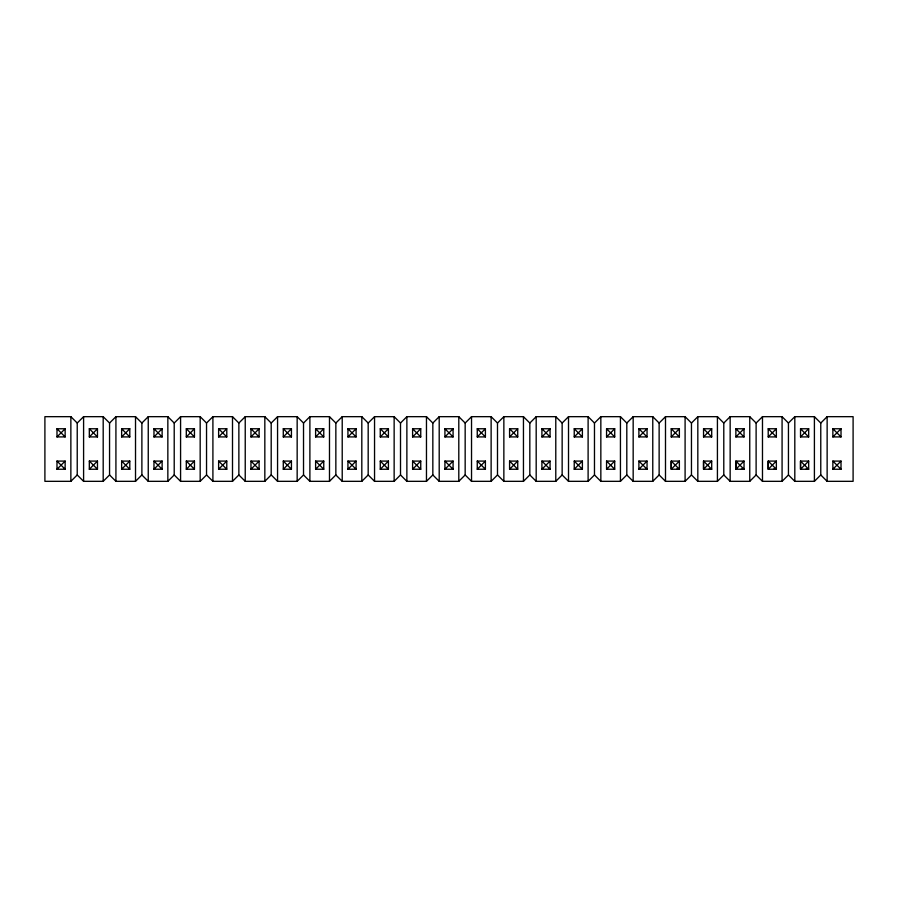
<?xml version="1.0" encoding="UTF-8"?>
<svg xmlns="http://www.w3.org/2000/svg" width="898" height="898" viewBox="0 0 898 898"><rect width="100%" height="100%" fill="white"/><g stroke="black" fill="none" stroke-linecap="round" stroke-linejoin="round"><path stroke-width="1.35" d="M271.196 423.037L264.831 416.672L245.233 416.672L238.868 423.037L238.868 474.963L245.233 481.328L264.831 481.328L271.196 474.907L271.196 423.037L277.561 416.672L297.159 416.672L303.524 423.037L303.524 474.963L297.159 481.328L277.561 481.328L271.196 474.907M56.989 436.911L65.139 428.761L56.989 428.761L56.989 436.911L65.139 436.911L65.139 428.761M77.228 423.037L83.593 416.672L103.191 416.672L109.556 423.037L109.556 474.963L103.191 481.328L83.593 481.328L77.228 474.963L77.228 423.037L70.863 416.672L44.9 416.672L44.9 481.328L70.863 481.328L77.228 474.963M56.989 469.239L65.139 461.089L56.989 461.089L56.989 469.239L65.139 469.239L65.139 461.089M89.317 436.911L97.467 428.761L89.317 428.761L89.317 436.911L97.467 436.911L97.467 428.761M109.556 423.037L115.921 416.672L135.519 416.672L141.884 423.037L141.884 474.963L135.519 481.328L115.921 481.328L109.556 474.963M89.317 469.239L97.467 461.089L89.317 461.089L89.317 469.239L97.467 469.239L97.467 461.089M121.645 436.911L129.795 428.761L129.795 436.911L121.645 436.911L121.645 428.761L129.795 428.761M141.884 423.037L148.249 416.672L167.847 416.672L174.212 423.037L174.212 474.963L180.577 481.328L200.175 481.328L206.54 474.963L206.54 423.037L212.905 416.672L232.503 416.672L238.868 423.037M121.645 469.239L129.795 461.089L129.795 469.239L121.645 469.239L121.645 461.089L129.795 461.089M153.973 436.911L162.123 428.761L153.973 428.761L153.973 436.911L162.123 436.911L162.123 428.761M174.212 423.037L180.577 416.672L200.175 416.672L206.54 423.037M153.973 469.239L162.123 461.089L162.123 469.239L153.973 469.239L153.973 461.089L162.123 461.089M186.301 436.911L194.451 428.761L194.451 436.911L186.301 436.911L186.301 428.761L194.451 428.761M141.884 474.963L148.249 481.328L167.847 481.328L174.212 474.963M186.301 469.239L194.451 461.089L194.451 469.239L186.301 469.239L186.301 461.089L194.451 461.089M218.629 436.911L226.779 428.761L226.779 436.911L218.629 436.911L218.629 428.761L226.779 428.761M218.629 469.239L226.779 461.089L226.779 469.239L218.629 469.239L218.629 461.089L226.779 461.089M250.957 436.911L259.107 428.761L250.957 428.761L250.957 436.911L259.107 436.911L259.107 428.761M206.54 474.963L212.905 481.328L232.503 481.328L238.868 474.963M250.957 469.239L259.107 461.089L250.957 461.089L250.957 469.239L259.107 469.239L259.107 461.089M283.285 436.911L291.435 428.761L283.285 428.761L283.285 436.911L291.435 436.911L291.435 428.761M303.524 423.037L309.889 416.672L329.487 416.672L335.852 423.037L335.852 474.963L329.487 481.328L309.889 481.328L303.524 474.963M283.285 469.239L291.435 461.089L283.285 461.089L283.285 469.239L291.435 469.239L291.435 461.089M315.613 436.911L323.763 428.761L323.763 436.911L315.613 436.911L315.613 428.761L323.763 428.761M335.852 423.037L342.217 416.672L361.815 416.672L368.18 423.037L368.18 474.963L361.815 481.328L342.217 481.328L335.852 474.963M315.613 469.239L323.763 461.089L315.613 461.089L315.613 469.239L323.763 469.239L323.763 461.089M347.941 436.911L356.091 428.761L347.941 428.761L347.941 436.911L356.091 436.911L356.091 428.761M368.18 423.037L374.545 416.672L394.143 416.672L400.508 423.037L400.508 474.963L394.143 481.328L374.545 481.328L368.18 474.963M347.941 469.239L356.091 461.089L356.091 469.239L347.941 469.239L347.941 461.089L356.091 461.089M380.269 436.911L388.419 428.761L380.269 428.761L380.269 436.911L388.419 436.911L388.419 428.761M400.508 423.037L406.873 416.672L426.471 416.672L432.836 423.037L432.836 474.963L426.471 481.328L406.873 481.328L400.508 474.963M380.269 469.239L388.419 461.089L380.269 461.089L380.269 469.239L388.419 469.239L388.419 461.089M412.597 436.911L420.747 428.761L420.747 436.911L412.597 436.911L412.597 428.761L420.747 428.761M432.836 423.037L439.201 416.672L458.799 416.672L465.164 423.037L465.164 474.963L458.799 481.328L439.201 481.328L432.836 474.963M412.597 469.239L420.747 461.089L412.597 461.089L412.597 469.239L420.747 469.239L420.747 461.089M444.925 436.911L453.075 428.761L444.925 428.761L444.925 436.911L453.075 436.911L453.075 428.761M465.164 423.037L471.529 416.672L491.127 416.672L497.492 423.037L497.492 474.963L491.127 481.328L471.529 481.328L465.164 474.963M444.925 469.239L453.075 461.089L444.925 461.089L444.925 469.239L453.075 469.239L453.075 461.089M477.253 436.911L485.403 428.761L477.253 428.761L477.253 436.911L485.403 436.911L485.403 428.761M497.492 423.037L503.857 416.672L523.455 416.672L529.82 423.037L529.82 474.963L523.455 481.328L503.857 481.328L497.492 474.963M477.253 469.239L485.403 461.089L477.253 461.089L477.253 469.239L485.403 469.239L485.403 461.089M509.581 436.911L517.731 428.761L509.581 428.761L509.581 436.911L517.731 436.911L517.731 428.761M529.82 423.037L536.185 416.672L555.783 416.672L562.148 423.037L562.148 474.963L568.513 481.328L588.111 481.328L594.476 474.963L594.476 423.037L600.841 416.672L620.439 416.672L626.804 423.037L626.804 474.963L633.169 481.328L652.767 481.328L659.132 474.963L659.132 423.037L665.497 416.672L685.095 416.672L691.46 423.037L691.46 474.963L697.825 481.328L717.423 481.328L723.788 474.963L723.788 423.037L730.153 416.672L749.751 416.672L756.116 423.037L756.116 474.963L762.481 481.328L782.079 481.328L788.444 474.963L788.444 423.037L794.809 416.672L814.407 416.672L820.772 423.037L820.772 474.963L814.407 481.328L794.809 481.328L788.444 474.963M509.581 469.239L517.731 461.089L509.581 461.089L509.581 469.239L517.731 469.239L517.731 461.089M541.909 436.911L550.059 428.761L541.909 428.761L541.909 436.911L550.059 436.911L550.059 428.761M562.148 423.037L568.513 416.672L588.111 416.672L594.476 423.037M541.909 469.239L550.059 461.089L541.909 461.089L541.909 469.239L550.059 469.239L550.059 461.089M574.237 436.911L582.387 428.761L574.237 428.761L574.237 436.911L582.387 436.911L582.387 428.761M529.82 474.963L536.185 481.328L555.783 481.328L562.148 474.963M574.237 469.239L582.387 461.089L582.387 469.239L574.237 469.239L574.237 461.089L582.387 461.089M606.565 436.911L614.715 428.761L614.715 436.911L606.565 436.911L606.565 428.761L614.715 428.761M626.804 423.037L633.169 416.672L652.767 416.672L659.132 423.037M606.565 469.239L614.715 461.089L606.565 461.089L606.565 469.239L614.715 469.239L614.715 461.089M638.893 436.911L647.043 428.761L647.043 436.911L638.893 436.911L638.893 428.761L647.043 428.761M594.476 474.963L600.841 481.328L620.439 481.328L626.804 474.963M638.893 469.239L647.043 461.089L647.043 469.239L638.893 469.239L638.893 461.089L647.043 461.089M671.221 436.911L679.371 428.761L671.221 428.761L671.221 436.911L679.371 436.911L679.371 428.761M691.46 423.037L697.825 416.672L717.423 416.672L723.788 423.037M679.371 461.089L671.221 469.239L671.221 461.089L679.371 461.089L679.371 469.239L671.221 469.239L671.221 461.089L679.371 469.239L676.598 469.205M703.549 436.911L711.699 428.761L703.549 428.761L703.549 436.911L711.699 436.911L711.699 428.761M659.132 474.963L665.497 481.328L685.095 481.328L691.46 474.963M711.699 461.089L703.549 469.239L703.549 461.089L711.699 461.089L711.699 469.239L703.549 469.239L703.549 461.089L711.699 469.239L708.926 469.205M735.877 436.911L744.027 428.761L735.877 428.761L735.877 436.911L744.027 436.911L744.027 428.761M756.116 423.037L762.481 416.672L782.079 416.672L788.444 423.037M744.027 461.089L735.877 469.239L735.877 461.089L744.027 461.089L744.027 469.239L735.877 469.239L735.877 461.089L744.027 469.239L741.254 469.205M768.205 436.911L776.355 428.761L768.205 428.761L768.205 436.911L776.355 436.911L776.355 428.761M723.788 474.963L730.153 481.328L749.751 481.328L756.116 474.963M776.355 461.089L768.205 469.239L768.205 461.089L776.355 461.089L776.355 469.239L768.205 469.239L768.205 461.089L776.355 469.239L773.582 469.205M800.533 436.911L808.683 428.761L800.533 428.761L800.533 436.911L808.683 436.911L808.683 428.761M820.772 423.037L827.137 416.672L853.1 416.672L853.1 481.328L827.137 481.328L820.772 474.963M808.683 461.089L800.533 469.239L800.533 461.089L808.683 461.089L808.683 469.239L800.533 469.239L800.533 461.089L808.683 469.239L805.91 469.205M832.861 436.911L841.011 428.761L832.861 428.761L832.861 436.911L841.011 436.911L841.011 428.761M832.861 469.239L841.011 461.089L832.861 461.089L832.861 469.239L841.011 469.239L841.011 461.089M832.861 428.761L841.011 436.911M800.533 428.761L808.683 436.911M832.861 461.089L841.011 469.239M768.205 428.761L776.355 436.911M735.877 428.761L744.027 436.911M703.549 428.761L711.699 436.911M671.221 428.761L679.371 436.911M638.893 428.761L647.043 436.911M606.565 428.761L614.715 436.911M638.893 461.089L647.043 469.239M574.237 428.761L582.387 436.911M606.565 461.089L614.715 469.239M541.909 428.761L550.059 436.911M574.237 461.089L582.387 469.239M509.581 428.761L517.731 436.911M541.909 461.089L550.059 469.239M477.253 428.761L485.403 436.911M509.581 461.089L517.731 469.239M444.925 428.761L453.075 436.911M477.253 461.089L485.403 469.239M412.597 428.761L420.747 436.911M444.925 461.089L453.075 469.239M380.269 428.761L388.419 436.911M412.597 461.089L420.747 469.239M347.941 428.761L356.091 436.911M380.269 461.089L388.419 469.239M315.613 428.761L323.763 436.911M347.941 461.089L356.091 469.239M283.285 428.761L291.435 436.911M315.613 461.089L323.763 469.239M250.957 428.761L259.107 436.911M283.285 461.089L291.435 469.239M218.629 428.761L226.779 436.911M250.957 461.089L259.107 469.239M186.301 428.761L194.451 436.911M218.629 461.089L226.779 469.239M153.973 428.761L162.123 436.911M186.301 461.089L194.451 469.239M121.645 428.761L129.795 436.911M153.973 461.089L162.123 469.239M89.317 428.761L97.467 436.911M121.645 461.089L129.795 469.239M56.989 428.761L65.139 436.911M89.317 461.089L97.467 469.239M56.989 461.089L65.139 469.239M827.137 416.672L827.137 481.328M814.407 416.672L814.407 481.328M794.809 416.672L794.809 481.328M782.079 416.672L782.079 481.328M762.481 416.672L762.481 481.328M749.751 416.672L749.751 481.328M730.153 416.672L730.153 481.328M717.423 416.672L717.423 481.328M697.825 416.672L697.825 481.328M685.095 416.672L685.095 481.328M665.497 416.672L665.497 481.328M652.767 416.672L652.767 481.328M633.169 416.672L633.169 481.328M620.439 416.672L620.439 481.328M600.841 416.672L600.841 481.328M588.111 416.672L588.111 481.328M568.513 416.672L568.513 481.328M555.783 416.672L555.783 481.328M536.185 416.672L536.185 481.328M523.455 416.672L523.455 481.328M503.857 416.672L503.857 481.328M491.127 416.672L491.127 481.328M471.529 416.672L471.529 481.328M458.799 416.672L458.799 481.328M439.201 416.672L439.201 481.328M426.471 416.672L426.471 481.328M406.873 416.672L406.873 481.328M394.143 416.672L394.143 481.328M374.545 416.672L374.545 481.328M361.815 416.672L361.815 481.328M342.217 416.672L342.217 481.328M329.487 416.672L329.487 481.328M309.889 416.672L309.889 481.328M297.159 416.672L297.159 481.328M277.561 416.672L277.561 481.328M264.831 416.672L264.831 481.328M245.233 416.672L245.233 481.328M232.503 416.672L232.503 481.328M212.905 416.672L212.905 481.328M200.175 416.672L200.175 481.328M180.577 416.672L180.577 481.328M167.847 416.672L167.847 481.328M148.249 416.672L148.249 481.328M135.519 416.672L135.519 481.328M115.921 416.672L115.921 481.328M103.191 416.672L103.191 481.328M83.593 416.672L83.593 481.328M70.863 416.672L70.863 481.328"/></g></svg>
